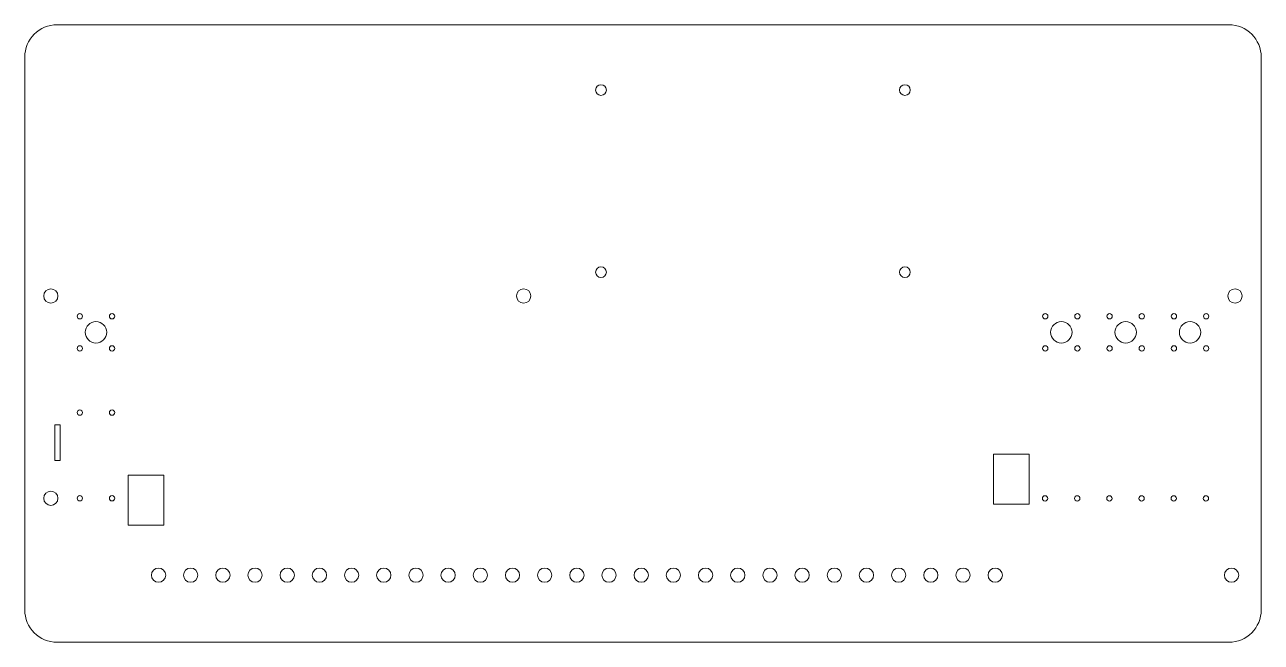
# Model space of a CAD drawing. Header units: millimetres. Extents: x -35 to 311, y -235 to -62.
import ezdxf

# ---------------------------------------------------------------- set-up
doc = ezdxf.new("R2010")
doc.units = ezdxf.units.MM
doc.header["$MEASUREMENT"] = 0
doc.layers.add('Layer 1', color=7, linetype='Continuous', lineweight=0)

msp = doc.modelspace()

# ---------------------------------------------------------------- linework, layer by layer
at = {"layer": 'Layer 1', "color": 1, "lineweight": 9}
msp.add_lwpolyline([(-24.61, -184.43), (-26.11, -184.43), (-26.11, -174.43), (-24.61, -174.43)], close=True, dxfattribs=at)
at = {"layer": 'Layer 1', "color": 112, "lineweight": 9}
for points in [[(246.39, -196.61), (236.39, -196.61), (236.39, -182.61), (246.39, -182.61)], [(4.39, -202.54), (-5.61, -202.54), (-5.61, -188.54), (4.39, -188.54)]]:
    msp.add_lwpolyline(points, close=True, dxfattribs=at)
at = {"layer": 'Layer 1', "color": 1, "lineweight": 9}
for centre, radius in [((126.64, -80.7), 1.5), ((211.64, -80.7), 1.5), ((126.64, -131.7), 1.5), ((211.64, -131.7), 1.5), ((-27.23, -138.36), 2), ((105, -138.36), 2), ((303.97, -138.36), 2), ((-19.11, -144.03), 0.75), ((-10.11, -144.03), 0.75), ((250.89, -144.03), 0.75), ((259.89, -144.03), 0.75), ((268.89, -144.03), 0.75), ((277.89, -144.03), 0.75), ((286.89, -144.03), 0.75), ((295.89, -144.03), 0.75), ((-14.61, -148.53), 3), ((255.39, -148.53), 3), ((273.39, -148.53), 3), ((291.39, -148.53), 3), ((-19.11, -153.03), 0.75), ((-10.11, -153.03), 0.75), ((250.89, -153.03), 0.75), ((259.89, -153.03), 0.75), ((268.89, -153.03), 0.75), ((277.89, -153.03), 0.75), ((286.89, -153.03), 0.75), ((295.89, -153.03), 0.75), ((-19.11, -171), 0.75), ((-10.11, -171), 0.75), ((-27.23, -195), 2), ((-19.11, -195), 0.75), ((-10.11, -195), 0.75), ((250.83, -195.03), 0.75), ((259.83, -195.03), 0.75), ((268.83, -195.03), 0.75), ((277.83, -195.03), 0.75), ((286.83, -195.03), 0.75), ((295.83, -195.03), 0.75), ((2.89, -216.53), 2), ((11.89, -216.53), 2), ((20.89, -216.53), 2), ((29.89, -216.53), 2), ((38.89, -216.53), 2), ((47.89, -216.53), 2), ((56.89, -216.53), 2), ((65.89, -216.53), 2), ((74.89, -216.53), 2), ((83.89, -216.53), 2), ((92.89, -216.53), 2), ((101.89, -216.53), 2), ((110.89, -216.53), 2), ((119.89, -216.53), 2), ((128.89, -216.53), 2), ((137.89, -216.53), 2), ((146.89, -216.53), 2), ((155.89, -216.53), 2), ((164.89, -216.53), 2), ((173.89, -216.53), 2), ((182.89, -216.53), 2), ((191.89, -216.53), 2), ((200.89, -216.53), 2), ((209.89, -216.53), 2), ((218.89, -216.53), 2), ((227.89, -216.53), 2), ((236.89, -216.53), 2), ((302.99, -216.53), 2)]:
    msp.add_circle(centre, radius, dxfattribs=at)
at = {"layer": 'Layer 1', "color": 250, "lineweight": 9}
msp.add_open_spline([(302.19, -235.32), (302.19, -235.32), (-25.41, -235.32), (-25.41, -235.32), (-30.44, -235.32), (-34.53, -231.24), (-34.53, -226.2), (-34.53, -226.2), (-34.53, -71.52), (-34.53, -71.52), (-34.53, -66.49), (-30.44, -62.41), (-25.41, -62.41), (-25.41, -62.41), (302.19, -62.41), (302.19, -62.41), (307.22, -62.41), (311.3, -66.49), (311.3, -71.52), (311.3, -71.52), (311.3, -226.2), (311.3, -226.2), (311.3, -231.24), (307.22, -235.32), (302.19, -235.32)], degree=3, knots=[0, 0, 0, 0, 1, 1, 1, 2, 2, 2, 3, 3, 3, 4, 4, 4, 5, 5, 5, 6, 6, 6, 7, 7, 7, 8, 8, 8, 8], dxfattribs=at)

doc.saveas('drawing.dxf')
